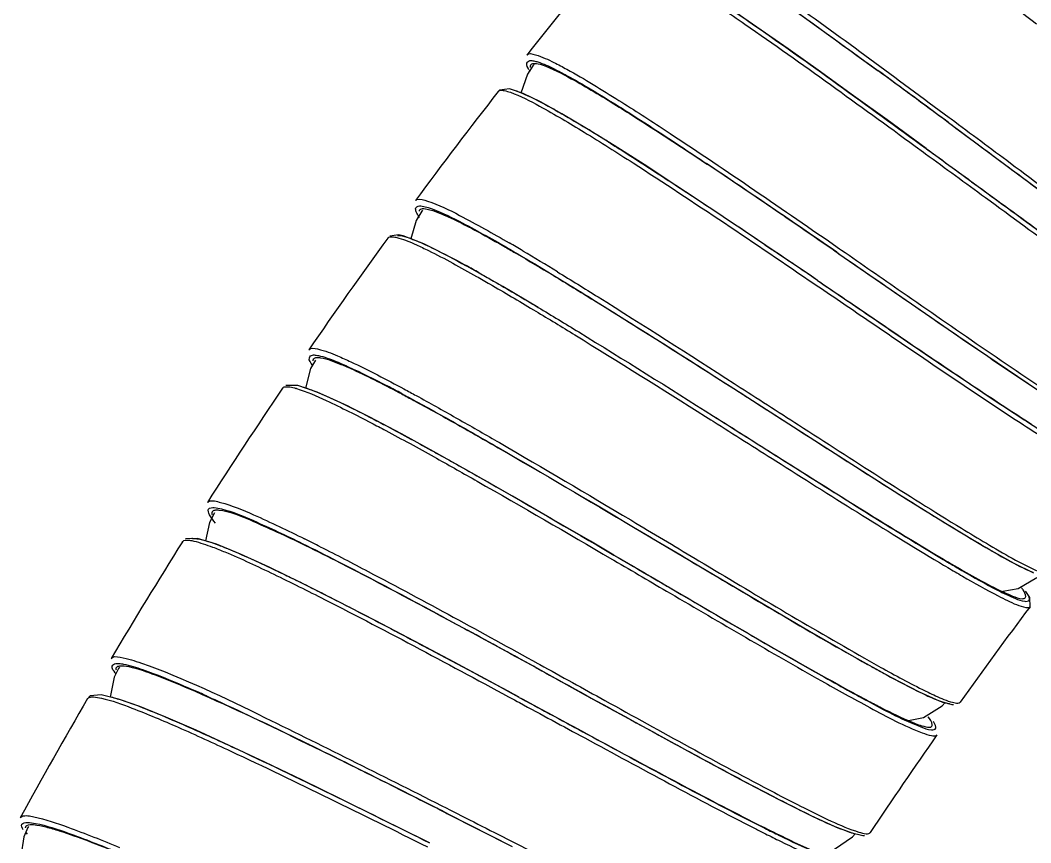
# Model space of a CAD drawing. Header units: millimetres. Extents: x 601 to 1195, y -13 to 407.
# Drawn here: x 913.99 to 928.64, y 342.14 to 354.07 of the extents above; entities that cross this region are included whole.
import ezdxf

# ---------------------------------------------------------------- set-up
doc = ezdxf.new("R2010")
doc.units = ezdxf.units.MM
doc.header["$LTSCALE"] = 0.1

msp = doc.modelspace()

# ---------------------------------------------------------------- linework, layer by layer
at = {"color": 7, "linetype": 'Continuous'}
for p, q in [((921.346, 353.287), (921.252, 353.009)), ((921.425, 353.405), (921.346, 353.287)), ((921.392, 353.381), (921.39, 353.393)), ((921.444, 353.423), (921.425, 353.405)), ((920.939, 353.051), (920.919, 353.03)), ((921.084, 353.072), (920.939, 353.051)), ((921.284, 353.004), (921.084, 353.072)), ((927.126, 352.208), (926.56, 352.621)), ((927.42, 352.606), (927.449, 352.584)), ((927.46, 352.658), (927.489, 352.637)), ((922.522, 352.301), (922.555, 352.28)), ((926.968, 352.242), (927.088, 352.155)), ((927.088, 352.155), (927.119, 352.132)), ((927.126, 352.208), (927.127, 352.208)), ((927.127, 352.208), (927.158, 352.185)), ((923.91, 352.011), (923.942, 351.99)), ((923.929, 351.995), (923.959, 351.975)), ((923.585, 351.615), (923.65, 351.572)), ((919.813, 351.297), (919.731, 351.162)), ((919.826, 351.311), (919.813, 351.297)), ((919.731, 351.162), (919.656, 350.897)), ((919.476, 350.955), (919.349, 350.935)), ((919.542, 350.941), (919.476, 350.955)), ((919.846, 350.823), (919.542, 350.941)), ((924.789, 350.81), (924.889, 350.743)), ((925.785, 350.814), (925.871, 350.754)), ((925.463, 350.354), (924.969, 350.689)), ((925.831, 350.702), (925.862, 350.681)), ((925.871, 350.754), (925.899, 350.735)), ((920.644, 350.405), (920.67, 350.39)), ((921.705, 350.381), (921.742, 350.358)), ((921.718, 350.368), (921.753, 350.347)), ((925.552, 350.294), (925.463, 350.354)), ((925.515, 350.239), (925.547, 350.217)), ((925.552, 350.294), (925.584, 350.272)), ((921.501, 349.903), (920.988, 350.207)), ((921.46, 349.928), (921.503, 349.903)), ((921.432, 349.869), (921.466, 349.849)), ((918.273, 349.136), (918.203, 349.016)), ((918.28, 349.174), (918.29, 349.175)), ((918.203, 349.016), (918.127, 348.732)), ((918.019, 348.77), (917.843, 348.771)), ((924.309, 348.744), (924.339, 348.725)), ((924.345, 348.799), (924.375, 348.78)), ((923.926, 348.323), (924.007, 348.272)), ((924.043, 348.327), (924.075, 348.307)), ((920.268, 348.239), (920.297, 348.223)), ((920.273, 348.241), (920.302, 348.224)), ((920.297, 348.223), (920.333, 348.203)), ((920.302, 348.224), (920.332, 348.207)), ((920.31, 348.302), (920.336, 348.288)), ((920.336, 348.288), (920.366, 348.271)), ((924.007, 348.272), (924.04, 348.251)), ((920.029, 347.789), (919.521, 348.067)), ((919.994, 347.734), (920.027, 347.715)), ((919.998, 347.806), (920.025, 347.791)), ((920.025, 347.791), (920.059, 347.772)), ((920.571, 347.485), (920.029, 347.789)), ((916.807, 346.925), (916.734, 346.785)), ((916.734, 346.785), (916.678, 346.516)), ((922.843, 346.82), (922.888, 346.793)), ((922.888, 346.793), (922.917, 346.775)), ((916.563, 346.551), (916.388, 346.545)), ((918.108, 346.461), (918.13, 346.45)), ((922.568, 346.254), (922.601, 346.235)), ((922.601, 346.311), (922.634, 346.292)), ((928.398, 346.195), (928.683, 346.055)), ((928.46, 345.827), (928.732, 345.987)), ((928.239, 345.787), (928.46, 345.827)), ((928.631, 345.694), (928.571, 345.785)), ((928.634, 345.563), (928.631, 345.694)), ((928.634, 345.563), (928.635, 345.564)), ((920.426, 345.249), (920.476, 345.222)), ((920.433, 345.244), (920.483, 345.217)), ((919.823, 345.002), (919.924, 344.948)), ((915.417, 344.665), (915.355, 344.539)), ((915.432, 344.685), (915.417, 344.665)), ((921.465, 344.681), (921.496, 344.665)), ((921.498, 344.739), (921.527, 344.723)), ((915.355, 344.539), (915.298, 344.252)), ((915.371, 344.601), (915.38, 344.59)), ((915.006, 344.268), (914.964, 344.22)), ((915.167, 344.286), (915.006, 344.268)), ((915.415, 344.224), (915.167, 344.286)), ((921.157, 344.211), (921.196, 344.19)), ((921.228, 344.248), (921.26, 344.23)), ((927.027, 344.327), (927.317, 344.196)), ((921.196, 344.19), (921.229, 344.172)), ((927.089, 343.957), (927.361, 344.126)), ((927.361, 344.126), (927.401, 344.172)), ((927.619, 344.178), (927.62, 344.18)), ((926.87, 343.913), (927.089, 343.957)), ((923.251, 343.701), (923.488, 343.571)), ((927.278, 343.698), (927.284, 343.704)), ((918.134, 343.587), (918.175, 343.567)), ((918.154, 343.574), (918.193, 343.555)), ((924.437, 343.059), (925, 342.764)), ((924.514, 343.019), (924.607, 342.969)), ((920.179, 342.639), (920.209, 342.623)), ((919.925, 342.139), (919.213, 342.492)), ((920.147, 342.581), (920.179, 342.565)), ((920.179, 342.565), (921.117, 342.09)), ((920.18, 342.564), (921.125, 342.086)), ((914.104, 342.359), (914.044, 342.225)), ((914.114, 342.375), (914.104, 342.359)), ((925.804, 342.376), (926.049, 342.281)), ((914.044, 342.225), (914.001, 341.946)), ((914.071, 342.286), (914.091, 342.263)), ((925.797, 342.048), (926.061, 342.226)), ((926.061, 342.226), (926.097, 342.27)), ((926.315, 342.285), (926.316, 342.287))]:
    msp.add_line(p, q, dxfattribs=at)
for points in [[(926.56, 352.621), (926.076, 352.972), (925.595, 353.317), (925.125, 353.651), (924.674, 353.968), (924.249, 354.26)], [(921.845, 352.711), (921.536, 352.882), (921.284, 353.004)], [(922.604, 352.25), (922.204, 352.498), (921.845, 352.711)], [(927.449, 352.584), (928.342, 351.922), (929.132, 351.338), (929.833, 350.824), (930.436, 350.39)], [(923.98, 351.353), (923.499, 351.672), (923.038, 351.973), (922.604, 352.25)], [(924.969, 350.689), (924.473, 351.024), (923.98, 351.353)], [(920.988, 350.207), (920.324, 350.581), (919.846, 350.823)], [(925.862, 350.681), (926.775, 350.05), (927.585, 349.492), (928.305, 349.001), (928.923, 348.588)], [(919.521, 348.067), (919.053, 348.314), (918.64, 348.52), (918.296, 348.675), (918.019, 348.77)], [(924.339, 348.725), (925.271, 348.127), (926.101, 347.596), (926.838, 347.129), (927.471, 346.736)], [(922.601, 346.311), (922.26, 346.511), (921.695, 346.839), (921.129, 347.166), (920.571, 347.485)], [(922.884, 346.718), (923.832, 346.154), (924.681, 345.651), (925.435, 345.208), (926.082, 344.836)], [(927.471, 346.736), (927.993, 346.422), (928.398, 346.195)], [(918.075, 345.906), (917.602, 346.136), (917.186, 346.326), (916.84, 346.467), (916.563, 346.551)], [(919.14, 345.362), (918.592, 345.645), (918.075, 345.906)], [(920.284, 344.756), (919.707, 345.063), (919.14, 345.362)], [(926.082, 344.836), (926.615, 344.54), (927.027, 344.327)], [(921.228, 344.248), (920.859, 344.447), (920.284, 344.756)], [(921.496, 344.665), (922.2, 344.277), (923.022, 343.826)], [(916.541, 343.77), (916.104, 343.96), (915.725, 344.114), (915.415, 344.224)], [(927.317, 344.196), (927.5, 344.143), (927.524, 344.142)], [(919.213, 342.492), (918.645, 342.772), (918.084, 343.045), (917.54, 343.306), (917.023, 343.55), (916.541, 343.77)], [(923.022, 343.826), (923.774, 343.415), (924.437, 343.059)], [(925, 342.764), (925.455, 342.537), (925.804, 342.376)], [(926.049, 342.281), (926.211, 342.246), (926.235, 342.246)]]:
    msp.add_lwpolyline(points, dxfattribs=at)
for centre, radius, start, end in [((982.961, 304.665), 78.666, 140.12199, 141.56804), ((921.918, 353.644), 0.623, 208.1982, 210.5548), ((775.047, 146.949), 255.953, 53.46476, 53.74135), ((775.899, 147.672), 254.866, 53.51383, 53.79765), ((982.961, 304.665), 78.666, 142.05866, 143.5047), ((920.886, 352.149), 0.94, 70.9103, 71.6731), ((920.849, 352.044), 1.052, 70.206, 70.9108), ((917.008, 344.345), 9.663, 60.6689, 60.9897), ((907.574, 328.462), 28.138, 57.9103, 58.6829), ((854.853, 248.893), 124.105, 55.55886, 56.17247), ((856.639, 251.272), 121.133, 55.61514, 56.23709), ((853.15, 244.902), 127.862, 55.92471, 56.53878), ((762.091, 113.241), 288.442, 55.41186, 55.60212), ((763.83, 115.279), 285.776, 55.45963, 55.65732), ((982.961, 304.665), 78.666, 143.99541, 145.44146), ((919.35, 350.89), 0.0339, 136.481, 144.1616), ((904.953, 323.204), 31.997, 59.314, 59.7283), ((898.047, 311.601), 45.499, 58.5586, 59.2922), ((746.396, 86.697), 318.717, 55.79768, 55.94166), ((910.456, 332.358), 20.724, 60.5557, 61.142), ((908.539, 328.112), 23.294, 61.8634, 62.4494), ((982.961, 304.665), 78.666, 145.93187, 147.37791), ((917.824, 348.713), 0.0338, 139.1037, 145.3755), ((917.659, 347.593), 1.182, 73.4683, 73.9247), ((953.979, 387.146), 46.519, 236.6369, 237.1901), ((916.498, 346.42), 0.133, 96.0263, 98.202), ((916.5, 346.398), 0.155, 93.5419, 96.0146), ((903.576, 317.289), 32.671, 63.1293, 63.5793), ((982.961, 304.665), 78.666, 147.86853, 149.31458), ((943.904, 374.035), 32.332, 239.204, 239.3824), ((942.284, 371.482), 29.305, 239.3726, 239.5805), ((944.777, 375.389), 34.009, 239.1147, 239.3513), ((927.831, 345.354), 0.833, 33.6488, 35.2044), ((927.961, 345.441), 0.678, 32.5799, 33.6284), ((982.961, 304.665), 68, 143.02699, 144.47303), ((792.815, 110.517), 267.178, 61.21551, 61.45722), ((793.484, 111.188), 266.267, 61.2644, 61.513), ((807.358, 133.786), 239.292, 61.58459, 61.93885), ((942.565, 373.889), 33.403, 240.6671, 240.9294), ((915.815, 344.926), 0.552, 215.8702, 216.4122), ((915.852, 344.953), 0.597, 216.4147, 217.1271), ((946.979, 382.444), 43.492, 240.5684, 241.1408), ((907.008, 322.767), 23.583, 65.7577, 66.2534), ((948.171, 384.456), 45.897, 240.5547, 241.0488), ((937.658, 365.666), 24.294, 241.2926, 242.1055), ((982.961, 304.665), 78.666, 149.8052, 151.25124), ((914.997, 344.213), 0.0337, 144.6509, 149.2548), ((982.961, 304.665), 68, 144.96366, 146.40971), ((860.68, 226.362), 130.547, 63.27987, 63.86983), ((861.998, 228.679), 127.884, 63.33716, 63.93287), ((783.885, 73.284), 301.808, 63.16082, 63.32432), ((785.838, 76.504), 298.053, 63.2093, 63.38052), ((944.68, 381.034), 43.033, 242.1953, 242.6418), ((942.288, 377.341), 39.118, 242.6493, 243.2774), ((939.688, 371.859), 33.125, 242.9942, 243.2856), ((938.925, 370.48), 31.483, 243.0849, 243.3181)]:
    msp.add_arc(centre, radius, start, end, dxfattribs=at)
for points, knots in [([(925.537, 356.441), (925.764, 356.28), (926.841, 355.49), (927.893, 354.667), (928.725, 354.016)], [0, 0, 0, 0, 0.208742, 1, 1, 1, 1]), ([(924.311, 354.836), (924.466, 354.733), (925.181, 354.243), (925.883, 353.734), (926.432, 353.332)], [0, 0, 0, 0, 0.214451, 1, 1, 1, 1]), ([(924.507, 354.799), (924.725, 354.65), (925.719, 353.95), (926.696, 353.226), (927.46, 352.658)], [0, 0, 0, 0, 0.217022, 1, 1, 1, 1]), ([(924.497, 354.717), (924.642, 354.618), (925.29, 354.167), (925.93, 353.702), (926.426, 353.339)], [0, 0, 0, 0, 0.221478, 1, 1, 1, 1]), ([(923.833, 354.462), (924.057, 354.314), (925.115, 353.593), (926.15, 352.839), (926.968, 352.242)], [0, 0, 0, 0, 0.209445, 1, 1, 1, 1]), ([(923.873, 354.512), (924.103, 354.36), (925.202, 353.612), (926.276, 352.829), (927.126, 352.208)], [0, 0, 0, 0, 0.207642, 1, 1, 1, 1]), ([(921.338, 353.563), (921.364, 353.596), (921.538, 353.548), (921.643, 353.498), (921.73, 353.455)], [0, 0, 0, 0, 0.298424, 1, 1, 1, 1]), ([(921.368, 353.349), (921.352, 353.379), (921.312, 353.434), (921.364, 353.481), (921.383, 353.483)], [0, 0, 0, 0, 0.633687, 1, 1, 1, 1]), ([(921.383, 353.483), (921.392, 353.483), (921.411, 353.483), (921.429, 353.48), (921.439, 353.478)], [0, 0, 0, 0, 0.447973, 1, 1, 1, 1]), ([(921.399, 353.425), (921.402, 353.429), (921.409, 353.435), (921.418, 353.438), (921.423, 353.439)], [0, 0, 0, 0, 0.468638, 1, 1, 1, 1]), ([(921.423, 353.439), (921.431, 353.441), (921.477, 353.445), (921.522, 353.431), (921.558, 353.419)], [0, 0, 0, 0, 0.175749, 1, 1, 1, 1]), ([(921.439, 353.478), (921.458, 353.474), (921.56, 353.445), (921.657, 353.4), (921.734, 353.361)], [0, 0, 0, 0, 0.182343, 1, 1, 1, 1]), ([(921.73, 353.455), (921.793, 353.424), (922.115, 353.253), (922.425, 353.061), (922.673, 352.905)], [0, 0, 0, 0, 0.194183, 1, 1, 1, 1]), ([(921.39, 353.393), (921.39, 353.396), (921.39, 353.404), (921.392, 353.411), (921.393, 353.414)], [0, 0, 0, 0, 0.529966, 1, 1, 1, 1]), ([(921.393, 353.414), (921.394, 353.416), (921.395, 353.42), (921.398, 353.423), (921.399, 353.425)], [0, 0, 0, 0, 0.507358, 1, 1, 1, 1]), ([(921.558, 353.419), (921.706, 353.37), (922.071, 353.175), (922.423, 352.966), (922.639, 352.831)], [0, 0, 0, 0, 0.380102, 1, 1, 1, 1]), ([(921.734, 353.361), (921.795, 353.331), (922.102, 353.17), (922.399, 352.988), (922.636, 352.84)], [0, 0, 0, 0, 0.195178, 1, 1, 1, 1]), ([(920.922, 353.034), (920.934, 353.05), (920.971, 353.053), (921, 353.049), (921.011, 353.047)], [0, 0, 0, 0, 0.654449, 1, 1, 1, 1]), ([(921.099, 353.022), (921.246, 352.97), (921.608, 352.78), (921.957, 352.574), (922.17, 352.444)], [0, 0, 0, 0, 0.385293, 1, 1, 1, 1]), ([(921.205, 353.033), (921.238, 353.022), (921.405, 352.953), (921.566, 352.867), (921.694, 352.796)], [0, 0, 0, 0, 0.188981, 1, 1, 1, 1]), ([(922.673, 352.905), (922.897, 352.764), (923.946, 352.084), (924.975, 351.374), (925.785, 350.814)], [0, 0, 0, 0, 0.212009, 1, 1, 1, 1]), ([(921.741, 352.769), (921.776, 352.749), (921.93, 352.662), (922.083, 352.571), (922.199, 352.5)], [0, 0, 0, 0, 0.227829, 1, 1, 1, 1]), ([(922.636, 352.84), (922.732, 352.78), (923.16, 352.509), (923.583, 352.23), (923.91, 352.011)], [0, 0, 0, 0, 0.223751, 1, 1, 1, 1]), ([(922.639, 352.831), (922.736, 352.771), (923.17, 352.498), (923.598, 352.216), (923.929, 351.995)], [0, 0, 0, 0, 0.222627, 1, 1, 1, 1]), ([(927.45, 352.584), (927.738, 352.37), (928.776, 351.601), (929.811, 350.829), (930.573, 350.294)], [0, 0, 0, 0, 0.278458, 1, 1, 1, 1]), ([(927.489, 352.637), (927.776, 352.423), (928.811, 351.653), (929.844, 350.88), (930.605, 350.341)], [0, 0, 0, 0, 0.277318, 1, 1, 1, 1]), ([(922.17, 352.444), (922.408, 352.298), (923.536, 351.583), (924.641, 350.833), (925.515, 350.239)], [0, 0, 0, 0, 0.208715, 1, 1, 1, 1]), ([(922.555, 352.28), (922.635, 352.23), (922.98, 352.011), (923.323, 351.788), (923.585, 351.615)], [0, 0, 0, 0, 0.231141, 1, 1, 1, 1]), ([(927.119, 352.132), (927.408, 351.92), (928.447, 351.161), (929.484, 350.399), (930.247, 349.87)], [0, 0, 0, 0, 0.278224, 1, 1, 1, 1]), ([(927.127, 352.208), (927.378, 352.024), (928.305, 351.348), (929.232, 350.67), (929.916, 350.189)], [0, 0, 0, 0, 0.271425, 1, 1, 1, 1]), ([(927.158, 352.185), (927.447, 351.974), (928.485, 351.216), (929.52, 350.455), (930.282, 349.927)], [0, 0, 0, 0, 0.278992, 1, 1, 1, 1]), ([(919.721, 351.453), (919.726, 351.46), (919.784, 351.49), (919.848, 351.461), (919.898, 351.445)], [0, 0, 0, 0, 0.14513, 1, 1, 1, 1]), ([(919.898, 351.445), (920.06, 351.394), (920.459, 351.192), (920.845, 350.976), (921.082, 350.837)], [0, 0, 0, 0, 0.382224, 1, 1, 1, 1]), ([(919.725, 351.331), (919.725, 351.355), (919.773, 351.381), (919.808, 351.374), (919.822, 351.371)], [0, 0, 0, 0, 0.623758, 1, 1, 1, 1]), ([(919.742, 351.271), (919.737, 351.282), (919.729, 351.301), (919.725, 351.322), (919.725, 351.331)], [0, 0, 0, 0, 0.567559, 1, 1, 1, 1]), ([(919.779, 351.298), (919.779, 351.301), (919.781, 351.308), (919.784, 351.314), (919.786, 351.317)], [0, 0, 0, 0, 0.518432, 1, 1, 1, 1]), ([(919.786, 351.317), (919.788, 351.319), (919.793, 351.324), (919.799, 351.327), (919.802, 351.329)], [0, 0, 0, 0, 0.482116, 1, 1, 1, 1]), ([(919.802, 351.329), (919.829, 351.341), (919.92, 351.326), (919.998, 351.3), (920.049, 351.28)], [0, 0, 0, 0, 0.354112, 1, 1, 1, 1]), ([(919.908, 351.35), (920.063, 351.301), (920.446, 351.11), (920.816, 350.905), (921.043, 350.774)], [0, 0, 0, 0, 0.3834, 1, 1, 1, 1]), ([(920.049, 351.28), (920.111, 351.256), (920.446, 351.106), (920.766, 350.926), (921.028, 350.776)], [0, 0, 0, 0, 0.179706, 1, 1, 1, 1]), ([(919.46, 350.946), (919.507, 350.95), (919.635, 350.912), (919.753, 350.864), (919.827, 350.831)], [0, 0, 0, 0, 0.367034, 1, 1, 1, 1]), ([(919.325, 350.913), (919.34, 350.929), (919.38, 350.93), (919.412, 350.925), (919.423, 350.923)], [0, 0, 0, 0, 0.65426, 1, 1, 1, 1]), ([(919.423, 350.923), (919.443, 350.92), (919.551, 350.892), (919.653, 350.848), (919.736, 350.81)], [0, 0, 0, 0, 0.183575, 1, 1, 1, 1]), ([(919.736, 350.81), (919.795, 350.784), (920.091, 350.642), (920.378, 350.482), (920.607, 350.353)], [0, 0, 0, 0, 0.198267, 1, 1, 1, 1]), ([(919.827, 350.831), (919.872, 350.811), (920.085, 350.71), (920.294, 350.598), (920.458, 350.508)], [0, 0, 0, 0, 0.206631, 1, 1, 1, 1]), ([(921.028, 350.776), (921.081, 350.745), (921.313, 350.611), (921.542, 350.474), (921.718, 350.368)], [0, 0, 0, 0, 0.23216, 1, 1, 1, 1]), ([(921.043, 350.774), (921.095, 350.744), (921.317, 350.614), (921.537, 350.483), (921.705, 350.381)], [0, 0, 0, 0, 0.233599, 1, 1, 1, 1]), ([(925.862, 350.68), (926.156, 350.478), (927.214, 349.748), (928.27, 349.015), (929.046, 348.507)], [0, 0, 0, 0, 0.278083, 1, 1, 1, 1]), ([(925.899, 350.735), (926.192, 350.532), (927.25, 349.799), (928.306, 349.064), (929.083, 348.552)], [0, 0, 0, 0, 0.277112, 1, 1, 1, 1]), ([(920.67, 350.39), (920.731, 350.355), (920.996, 350.204), (921.259, 350.049), (921.46, 349.928)], [0, 0, 0, 0, 0.230763, 1, 1, 1, 1]), ([(921.742, 350.358), (921.94, 350.238), (922.8, 349.708), (923.652, 349.165), (924.309, 348.744)], [0, 0, 0, 0, 0.228468, 1, 1, 1, 1]), ([(921.78, 350.419), (921.978, 350.299), (922.838, 349.766), (923.69, 349.221), (924.345, 348.799)], [0, 0, 0, 0, 0.229006, 1, 1, 1, 1]), ([(920.607, 350.353), (920.671, 350.316), (920.947, 350.158), (921.221, 349.996), (921.432, 349.869)], [0, 0, 0, 0, 0.230641, 1, 1, 1, 1]), ([(921.753, 350.347), (921.951, 350.227), (922.819, 349.695), (923.677, 349.148), (924.339, 348.725)], [0, 0, 0, 0, 0.22804, 1, 1, 1, 1]), ([(925.547, 350.217), (925.804, 350.043), (926.751, 349.398), (927.698, 348.752), (928.396, 348.293)], [0, 0, 0, 0, 0.27078, 1, 1, 1, 1]), ([(925.552, 350.294), (925.837, 350.1), (926.867, 349.401), (927.896, 348.699), (928.653, 348.211)], [0, 0, 0, 0, 0.276661, 1, 1, 1, 1]), ([(925.584, 350.272), (925.838, 350.1), (926.775, 349.462), (927.711, 348.823), (928.402, 348.369)], [0, 0, 0, 0, 0.270764, 1, 1, 1, 1]), ([(921.466, 349.849), (921.656, 349.735), (922.48, 349.233), (923.297, 348.72), (923.926, 348.323)], [0, 0, 0, 0, 0.230297, 1, 1, 1, 1]), ([(921.503, 349.903), (921.699, 349.785), (922.55, 349.267), (923.394, 348.737), (924.043, 348.327)], [0, 0, 0, 0, 0.229507, 1, 1, 1, 1]), ([(918.228, 349.066), (918.207, 349.097), (918.154, 349.156), (918.211, 349.21), (918.232, 349.212)], [0, 0, 0, 0, 0.641295, 1, 1, 1, 1]), ([(918.176, 349.289), (918.2, 349.324), (918.386, 349.284), (918.498, 349.24), (918.591, 349.2)], [0, 0, 0, 0, 0.296616, 1, 1, 1, 1]), ([(918.232, 349.212), (918.24, 349.213), (918.258, 349.213), (918.275, 349.212), (918.285, 349.21)], [0, 0, 0, 0, 0.453089, 1, 1, 1, 1]), ([(918.285, 349.21), (918.305, 349.207), (918.414, 349.184), (918.518, 349.142), (918.602, 349.107)], [0, 0, 0, 0, 0.181465, 1, 1, 1, 1]), ([(918.591, 349.2), (918.656, 349.173), (918.984, 349.025), (919.302, 348.857), (919.556, 348.72)], [0, 0, 0, 0, 0.195807, 1, 1, 1, 1]), ([(918.239, 349.127), (918.239, 349.132), (918.239, 349.142), (918.243, 349.151), (918.246, 349.155)], [0, 0, 0, 0, 0.532615, 1, 1, 1, 1]), ([(918.246, 349.155), (918.249, 349.16), (918.26, 349.169), (918.273, 349.172), (918.28, 349.174)], [0, 0, 0, 0, 0.4506, 1, 1, 1, 1]), ([(918.29, 349.175), (918.309, 349.177), (918.431, 349.164), (918.545, 349.116), (918.64, 349.077)], [0, 0, 0, 0, 0.156326, 1, 1, 1, 1]), ([(918.602, 349.107), (918.651, 349.086), (918.892, 348.98), (919.127, 348.861), (919.313, 348.764)], [0, 0, 0, 0, 0.203856, 1, 1, 1, 1]), ([(918.64, 349.077), (918.7, 349.053), (919, 348.921), (919.291, 348.77), (919.524, 348.647)], [0, 0, 0, 0, 0.196655, 1, 1, 1, 1]), ([(917.799, 348.736), (917.804, 348.742), (917.823, 348.752), (917.843, 348.753), (917.854, 348.753)], [0, 0, 0, 0, 0.421265, 1, 1, 1, 1]), ([(917.854, 348.753), (917.885, 348.753), (917.93, 348.744), (917.973, 348.733), (917.987, 348.729)], [0, 0, 0, 0, 0.694486, 1, 1, 1, 1]), ([(918.08, 348.751), (918.14, 348.734), (918.494, 348.603), (918.829, 348.431), (919.107, 348.286)], [0, 0, 0, 0, 0.16709, 1, 1, 1, 1]), ([(924.375, 348.78), (924.676, 348.586), (925.761, 347.888), (926.845, 347.186), (927.641, 346.699)], [0, 0, 0, 0, 0.277338, 1, 1, 1, 1]), ([(917.996, 348.726), (918.145, 348.682), (918.51, 348.519), (918.866, 348.341), (919.081, 348.229)], [0, 0, 0, 0, 0.391366, 1, 1, 1, 1]), ([(919.524, 348.653), (919.582, 348.622), (919.833, 348.486), (920.082, 348.348), (920.273, 348.241)], [0, 0, 0, 0, 0.232728, 1, 1, 1, 1]), ([(919.524, 348.647), (919.582, 348.616), (919.831, 348.482), (920.078, 348.345), (920.268, 348.239)], [0, 0, 0, 0, 0.232056, 1, 1, 1, 1]), ([(919.556, 348.72), (919.615, 348.688), (919.868, 348.551), (920.119, 348.411), (920.31, 348.302)], [0, 0, 0, 0, 0.233265, 1, 1, 1, 1]), ([(924.339, 348.725), (924.642, 348.531), (925.73, 347.833), (926.816, 347.133), (927.613, 346.649)], [0, 0, 0, 0, 0.278492, 1, 1, 1, 1]), ([(924.043, 348.327), (924.351, 348.133), (925.451, 347.44), (926.549, 346.743), (927.355, 346.266)], [0, 0, 0, 0, 0.280108, 1, 1, 1, 1]), ([(924.075, 348.307), (924.379, 348.115), (925.467, 347.428), (926.554, 346.737), (927.351, 346.262)], [0, 0, 0, 0, 0.279139, 1, 1, 1, 1]), ([(928.402, 348.369), (928.481, 348.317), (928.763, 348.132), (929.048, 347.951), (929.255, 347.824)], [0, 0, 0, 0, 0.280478, 1, 1, 1, 1]), ([(919.081, 348.229), (919.151, 348.192), (919.457, 348.03), (919.761, 347.864), (919.994, 347.734)], [0, 0, 0, 0, 0.228652, 1, 1, 1, 1]), ([(919.107, 348.286), (919.175, 348.251), (919.474, 348.094), (919.77, 347.932), (919.998, 347.806)], [0, 0, 0, 0, 0.227891, 1, 1, 1, 1]), ([(920.332, 348.207), (920.529, 348.096), (921.384, 347.607), (922.232, 347.106), (922.884, 346.718)], [0, 0, 0, 0, 0.230084, 1, 1, 1, 1]), ([(920.333, 348.203), (920.53, 348.092), (921.384, 347.605), (922.232, 347.105), (922.884, 346.718)], [0, 0, 0, 0, 0.229499, 1, 1, 1, 1]), ([(920.366, 348.271), (920.558, 348.162), (921.387, 347.685), (922.21, 347.197), (922.843, 346.82)], [0, 0, 0, 0, 0.230686, 1, 1, 1, 1]), ([(924.04, 348.251), (924.344, 348.059), (925.433, 347.371), (926.521, 346.68), (927.32, 346.202)], [0, 0, 0, 0, 0.278362, 1, 1, 1, 1]), ([(920.059, 347.772), (920.256, 347.663), (921.107, 347.183), (921.952, 346.691), (922.601, 346.311)], [0, 0, 0, 0, 0.230621, 1, 1, 1, 1]), ([(920.027, 347.715), (920.225, 347.605), (921.075, 347.125), (921.919, 346.634), (922.568, 346.254)], [0, 0, 0, 0, 0.231265, 1, 1, 1, 1]), ([(916.705, 347.074), (916.71, 347.082), (916.771, 347.116), (916.841, 347.089), (916.895, 347.075)], [0, 0, 0, 0, 0.141938, 1, 1, 1, 1]), ([(916.737, 346.897), (916.723, 346.921), (916.697, 346.997), (916.777, 347.002), (916.805, 347)], [0, 0, 0, 0, 0.496148, 1, 1, 1, 1]), ([(916.895, 347.075), (917.061, 347.032), (917.471, 346.858), (917.87, 346.668), (918.114, 346.547)], [0, 0, 0, 0, 0.385499, 1, 1, 1, 1]), ([(916.78, 346.889), (916.777, 346.895), (916.774, 346.908), (916.773, 346.921), (916.774, 346.927)], [0, 0, 0, 0, 0.551589, 1, 1, 1, 1]), ([(916.774, 346.927), (916.774, 346.93), (916.775, 346.935), (916.778, 346.94), (916.779, 346.943)], [0, 0, 0, 0, 0.512768, 1, 1, 1, 1]), ([(916.779, 346.943), (916.783, 346.948), (916.795, 346.958), (916.809, 346.962), (916.817, 346.963)], [0, 0, 0, 0, 0.443998, 1, 1, 1, 1]), ([(916.817, 346.963), (916.826, 346.965), (916.844, 346.966), (916.862, 346.965), (916.872, 346.964)], [0, 0, 0, 0, 0.450971, 1, 1, 1, 1]), ([(916.872, 346.964), (917.029, 346.948), (917.447, 346.768), (917.85, 346.587), (918.108, 346.461)], [0, 0, 0, 0, 0.354437, 1, 1, 1, 1]), ([(916.912, 346.981), (917.07, 346.94), (917.463, 346.776), (917.846, 346.596), (918.079, 346.481)], [0, 0, 0, 0, 0.386678, 1, 1, 1, 1]), ([(922.884, 346.718), (923.19, 346.536), (924.293, 345.881), (925.394, 345.222), (926.201, 344.769)], [0, 0, 0, 0, 0.277926, 1, 1, 1, 1]), ([(922.917, 346.775), (923.223, 346.593), (924.325, 345.935), (925.426, 345.273), (926.234, 344.816)], [0, 0, 0, 0, 0.276953, 1, 1, 1, 1]), ([(927.641, 346.699), (927.76, 346.626), (928.128, 346.407), (928.497, 346.185), (928.762, 346.071)], [0, 0, 0, 0, 0.32627, 1, 1, 1, 1]), ([(916.491, 346.552), (916.512, 346.554), (916.643, 346.54), (916.767, 346.493), (916.87, 346.454)], [0, 0, 0, 0, 0.158672, 1, 1, 1, 1]), ([(927.613, 346.649), (927.725, 346.581), (928.073, 346.375), (928.422, 346.168), (928.673, 346.061)], [0, 0, 0, 0, 0.325187, 1, 1, 1, 1]), ([(916.344, 346.505), (916.345, 346.507), (916.347, 346.51), (916.35, 346.512), (916.352, 346.514)], [0, 0, 0, 0, 0.49347, 1, 1, 1, 1]), ([(916.352, 346.514), (916.368, 346.527), (916.405, 346.529), (916.436, 346.527), (916.447, 346.525)], [0, 0, 0, 0, 0.663881, 1, 1, 1, 1]), ([(916.447, 346.525), (916.468, 346.523), (916.582, 346.5), (916.692, 346.461), (916.781, 346.427)], [0, 0, 0, 0, 0.183253, 1, 1, 1, 1]), ([(916.781, 346.427), (916.841, 346.405), (917.141, 346.284), (917.434, 346.147), (917.667, 346.034)], [0, 0, 0, 0, 0.200236, 1, 1, 1, 1]), ([(916.87, 346.454), (916.927, 346.433), (917.208, 346.32), (917.482, 346.193), (917.7, 346.089)], [0, 0, 0, 0, 0.201698, 1, 1, 1, 1]), ([(918.079, 346.481), (918.25, 346.397), (919.039, 345.999), (919.817, 345.58), (920.426, 345.249)], [0, 0, 0, 0, 0.215299, 1, 1, 1, 1]), ([(918.13, 346.45), (918.297, 346.368), (919.072, 345.978), (919.835, 345.568), (920.433, 345.244)], [0, 0, 0, 0, 0.215674, 1, 1, 1, 1]), ([(918.343, 346.432), (918.576, 346.314), (919.635, 345.764), (920.681, 345.189), (921.498, 344.739)], [0, 0, 0, 0, 0.218601, 1, 1, 1, 1]), ([(922.601, 346.311), (922.916, 346.127), (924.042, 345.47), (925.166, 344.808), (925.989, 344.358)], [0, 0, 0, 0, 0.280317, 1, 1, 1, 1]), ([(922.634, 346.292), (922.903, 346.135), (923.892, 345.555), (924.88, 344.975), (925.608, 344.565)], [0, 0, 0, 0, 0.271384, 1, 1, 1, 1]), ([(922.601, 346.235), (922.873, 346.076), (923.873, 345.49), (924.873, 344.903), (925.608, 344.488)], [0, 0, 0, 0, 0.271399, 1, 1, 1, 1]), ([(927.437, 346.211), (927.507, 346.169), (927.746, 346.029), (927.987, 345.893), (928.161, 345.804)], [0, 0, 0, 0, 0.291881, 1, 1, 1, 1]), ([(927.44, 346.13), (927.511, 346.089), (927.753, 345.947), (927.997, 345.808), (928.173, 345.718)], [0, 0, 0, 0, 0.291899, 1, 1, 1, 1]), ([(927.447, 346.212), (927.678, 346.076), (927.983, 345.897), (928.344, 345.729), (928.471, 345.681), (928.52, 345.679)], [0, 0, 0, 0, 0.669251, 0.87838, 1, 1, 1, 1]), ([(917.667, 346.034), (917.914, 345.915), (919.088, 345.328), (920.244, 344.704), (921.157, 344.211)], [0, 0, 0, 0, 0.209438, 1, 1, 1, 1]), ([(917.7, 346.089), (917.77, 346.055), (918.078, 345.906), (918.383, 345.752), (918.617, 345.632)], [0, 0, 0, 0, 0.228361, 1, 1, 1, 1]), ([(928.161, 345.804), (928.205, 345.781), (928.332, 345.72), (928.463, 345.655), (928.556, 345.641)], [0, 0, 0, 0, 0.340788, 1, 1, 1, 1]), ([(928.173, 345.718), (928.217, 345.695), (928.346, 345.633), (928.478, 345.567), (928.572, 345.552)], [0, 0, 0, 0, 0.34093, 1, 1, 1, 1]), ([(928.52, 345.679), (928.529, 345.679), (928.546, 345.679), (928.561, 345.687), (928.565, 345.693)], [0, 0, 0, 0, 0.582588, 1, 1, 1, 1]), ([(928.565, 345.693), (928.569, 345.698), (928.579, 345.74), (928.55, 345.777), (928.532, 345.806)], [0, 0, 0, 0, 0.151991, 1, 1, 1, 1]), ([(928.556, 345.641), (928.578, 345.638), (928.654, 345.649), (928.612, 345.719), (928.597, 345.745)], [0, 0, 0, 0, 0.433092, 1, 1, 1, 1]), ([(928.597, 345.745), (928.593, 345.752), (928.584, 345.767), (928.574, 345.781), (928.569, 345.789)], [0, 0, 0, 0, 0.472019, 1, 1, 1, 1]), ([(918.617, 345.632), (918.713, 345.583), (919.116, 345.376), (919.517, 345.164), (919.823, 345.002)], [0, 0, 0, 0, 0.236452, 1, 1, 1, 1]), ([(928.572, 345.552), (928.585, 345.55), (928.607, 345.548), (928.629, 345.556), (928.635, 345.563)], [0, 0, 0, 0, 0.608836, 1, 1, 1, 1]), ([(915.31, 344.811), (915.332, 344.849), (915.529, 344.817), (915.648, 344.779), (915.748, 344.744)], [0, 0, 0, 0, 0.295354, 1, 1, 1, 1]), ([(926.234, 344.816), (926.324, 344.765), (926.628, 344.595), (926.934, 344.428), (927.155, 344.322)], [0, 0, 0, 0, 0.296938, 1, 1, 1, 1]), ([(915.368, 344.603), (915.348, 344.631), (915.295, 344.689), (915.355, 344.736), (915.376, 344.739)], [0, 0, 0, 0, 0.617772, 1, 1, 1, 1]), ([(915.376, 344.739), (915.384, 344.74), (915.401, 344.741), (915.417, 344.74), (915.426, 344.739)], [0, 0, 0, 0, 0.45764, 1, 1, 1, 1]), ([(915.386, 344.643), (915.384, 344.65), (915.382, 344.663), (915.385, 344.677), (915.388, 344.682)], [0, 0, 0, 0, 0.549227, 1, 1, 1, 1]), ([(915.388, 344.682), (915.39, 344.685), (915.397, 344.692), (915.404, 344.697), (915.409, 344.698)], [0, 0, 0, 0, 0.471969, 1, 1, 1, 1]), ([(915.409, 344.698), (915.417, 344.702), (915.469, 344.713), (915.522, 344.702), (915.565, 344.693)], [0, 0, 0, 0, 0.168994, 1, 1, 1, 1]), ([(915.426, 344.739), (915.448, 344.738), (915.563, 344.72), (915.674, 344.683), (915.764, 344.652)], [0, 0, 0, 0, 0.180979, 1, 1, 1, 1]), ([(915.565, 344.693), (915.697, 344.666), (916.021, 344.551), (916.888, 344.188), (917.616, 343.837), (918.154, 343.574)], [0, 0, 0, 0, 0.142478, 0.363849, 1, 1, 1, 1]), ([(915.748, 344.744), (916.366, 344.529), (917.841, 343.81), (919.304, 343.083), (920.179, 342.639)], [0, 0, 0, 0, 0.400017, 1, 1, 1, 1]), ([(915.764, 344.652), (915.816, 344.634), (916.066, 344.543), (916.311, 344.438), (916.504, 344.353)], [0, 0, 0, 0, 0.20502, 1, 1, 1, 1]), ([(921.497, 344.664), (921.646, 344.582), (922.231, 344.261), (922.815, 343.939), (923.251, 343.701)], [0, 0, 0, 0, 0.255964, 1, 1, 1, 1]), ([(921.527, 344.723), (921.841, 344.55), (922.972, 343.925), (924.101, 343.298), (924.928, 342.866)], [0, 0, 0, 0, 0.277359, 1, 1, 1, 1]), ([(926.334, 344.694), (926.405, 344.655), (926.648, 344.521), (926.892, 344.392), (927.069, 344.307)], [0, 0, 0, 0, 0.291881, 1, 1, 1, 1]), ([(925.987, 344.353), (926.101, 344.29), (926.45, 344.103), (926.801, 343.914), (927.052, 343.821)], [0, 0, 0, 0, 0.326655, 1, 1, 1, 1]), ([(914.97, 344.232), (914.975, 344.239), (914.994, 344.251), (915.015, 344.254), (915.027, 344.254)], [0, 0, 0, 0, 0.417948, 1, 1, 1, 1]), ([(915.027, 344.254), (915.036, 344.255), (915.084, 344.254), (915.131, 344.245), (915.168, 344.237)], [0, 0, 0, 0, 0.195038, 1, 1, 1, 1]), ([(915.168, 344.237), (915.32, 344.203), (915.695, 344.065), (916.061, 343.912), (916.282, 343.815)], [0, 0, 0, 0, 0.391641, 1, 1, 1, 1]), ([(915.26, 344.265), (915.321, 344.252), (915.679, 344.145), (916.022, 343.997), (916.306, 343.873)], [0, 0, 0, 0, 0.169138, 1, 1, 1, 1]), ([(916.691, 344.27), (916.799, 344.221), (917.283, 344), (917.762, 343.768), (918.134, 343.587)], [0, 0, 0, 0, 0.222954, 1, 1, 1, 1]), ([(921.228, 344.248), (921.508, 344.097), (922.535, 343.542), (923.561, 342.986), (924.316, 342.596)], [0, 0, 0, 0, 0.272405, 1, 1, 1, 1]), ([(921.26, 344.23), (921.577, 344.059), (922.712, 343.445), (923.845, 342.828), (924.674, 342.407)], [0, 0, 0, 0, 0.27924, 1, 1, 1, 1]), ([(925.954, 344.295), (926.073, 344.229), (926.439, 344.031), (926.807, 343.831), (927.069, 343.734)], [0, 0, 0, 0, 0.327534, 1, 1, 1, 1]), ([(927.069, 344.307), (927.107, 344.289), (927.224, 344.235), (927.344, 344.182), (927.43, 344.162)], [0, 0, 0, 0, 0.321607, 1, 1, 1, 1]), ([(927.155, 344.322), (927.191, 344.304), (927.307, 344.25), (927.426, 344.198), (927.51, 344.176)], [0, 0, 0, 0, 0.318117, 1, 1, 1, 1]), ([(921.229, 344.172), (921.545, 344.001), (922.682, 343.387), (923.816, 342.769), (924.647, 342.346)], [0, 0, 0, 0, 0.278453, 1, 1, 1, 1]), ([(926.292, 344.195), (926.355, 344.162), (926.562, 344.054), (926.772, 343.95), (926.923, 343.888)], [0, 0, 0, 0, 0.30256, 1, 1, 1, 1]), ([(927.43, 344.162), (927.437, 344.16), (927.449, 344.158), (927.462, 344.156), (927.468, 344.155)], [0, 0, 0, 0, 0.529959, 1, 1, 1, 1]), ([(927.51, 344.176), (927.523, 344.173), (927.557, 344.165), (927.604, 344.16), (927.619, 344.178)], [0, 0, 0, 0, 0.36863, 1, 1, 1, 1]), ([(927.21, 343.831), (927.214, 343.837), (927.221, 343.89), (927.181, 343.932), (927.155, 343.967)], [0, 0, 0, 0, 0.141707, 1, 1, 1, 1]), ([(916.282, 343.815), (916.538, 343.702), (917.752, 343.146), (918.949, 342.551), (919.896, 342.08)], [0, 0, 0, 0, 0.208643, 1, 1, 1, 1]), ([(916.306, 343.873), (916.559, 343.763), (917.777, 343.207), (918.975, 342.612), (919.925, 342.139)], [0, 0, 0, 0, 0.206836, 1, 1, 1, 1]), ([(926.923, 343.888), (926.987, 343.861), (927.065, 343.83), (927.193, 343.806), (927.21, 343.831)], [0, 0, 0, 0, 0.699562, 1, 1, 1, 1]), ([(927.052, 343.821), (927.102, 343.802), (927.16, 343.773), (927.262, 343.779), (927.268, 343.8)], [0, 0, 0, 0, 0.707045, 1, 1, 1, 1]), ([(927.268, 343.8), (927.27, 343.806), (927.27, 343.841), (927.248, 343.872), (927.232, 343.896)], [0, 0, 0, 0, 0.163009, 1, 1, 1, 1]), ([(927.069, 343.734), (927.114, 343.717), (927.178, 343.696), (927.259, 343.684), (927.278, 343.698)], [0, 0, 0, 0, 0.667012, 1, 1, 1, 1]), ([(923.488, 343.571), (923.579, 343.522), (923.92, 343.336), (924.262, 343.152), (924.514, 343.019)], [0, 0, 0, 0, 0.265407, 1, 1, 1, 1]), ([(924.904, 342.814), (925.023, 342.753), (925.387, 342.569), (925.754, 342.383), (926.014, 342.295)], [0, 0, 0, 0, 0.327333, 1, 1, 1, 1]), ([(924.928, 342.866), (925.054, 342.8), (925.44, 342.604), (925.827, 342.405), (926.101, 342.311)], [0, 0, 0, 0, 0.328411, 1, 1, 1, 1]), ([(920.209, 342.623), (920.528, 342.461), (921.677, 341.877), (922.824, 341.289), (923.664, 340.886)], [0, 0, 0, 0, 0.277195, 1, 1, 1, 1]), ([(913.992, 342.502), (913.996, 342.51), (914.059, 342.55), (914.133, 342.525), (914.191, 342.514)], [0, 0, 0, 0, 0.139594, 1, 1, 1, 1]), ([(914.191, 342.514), (914.359, 342.48), (914.776, 342.336), (915.184, 342.174), (915.432, 342.071)], [0, 0, 0, 0, 0.388131, 1, 1, 1, 1]), ([(914.034, 342.328), (914.02, 342.351), (913.989, 342.423), (914.067, 342.434), (914.094, 342.434)], [0, 0, 0, 0, 0.496362, 1, 1, 1, 1]), ([(914.07, 342.354), (914.07, 342.358), (914.07, 342.366), (914.073, 342.373), (914.074, 342.376)], [0, 0, 0, 0, 0.52011, 1, 1, 1, 1]), ([(914.074, 342.376), (914.076, 342.378), (914.08, 342.383), (914.085, 342.387), (914.088, 342.389)], [0, 0, 0, 0, 0.483223, 1, 1, 1, 1]), ([(914.088, 342.389), (914.115, 342.407), (914.217, 342.402), (914.304, 342.383), (914.363, 342.369)], [0, 0, 0, 0, 0.348675, 1, 1, 1, 1]), ([(914.214, 342.42), (914.375, 342.389), (914.774, 342.253), (915.165, 342.1), (915.403, 342.003)], [0, 0, 0, 0, 0.389315, 1, 1, 1, 1]), ([(914.363, 342.369), (914.428, 342.352), (914.777, 342.248), (915.116, 342.113), (915.392, 342.001)], [0, 0, 0, 0, 0.182901, 1, 1, 1, 1]), ([(924.698, 342.401), (924.811, 342.344), (925.153, 342.178), (925.497, 342.006), (925.741, 341.933)], [0, 0, 0, 0, 0.332036, 1, 1, 1, 1]), ([(924.788, 342.35), (924.859, 342.314), (925.102, 342.193), (925.348, 342.076), (925.525, 342.001)], [0, 0, 0, 0, 0.292608, 1, 1, 1, 1]), ([(926.101, 342.311), (926.117, 342.305), (926.168, 342.289), (926.22, 342.274), (926.257, 342.271)], [0, 0, 0, 0, 0.311427, 1, 1, 1, 1]), ([(924.797, 342.27), (924.869, 342.233), (925.115, 342.111), (925.363, 341.992), (925.542, 341.916)], [0, 0, 0, 0, 0.292627, 1, 1, 1, 1]), ([(926.014, 342.295), (926.028, 342.29), (926.075, 342.275), (926.123, 342.262), (926.158, 342.258)], [0, 0, 0, 0, 0.303881, 1, 1, 1, 1]), ([(926.257, 342.271), (926.269, 342.27), (926.29, 342.27), (926.31, 342.279), (926.315, 342.285)], [0, 0, 0, 0, 0.601599, 1, 1, 1, 1])]:
    msp.add_open_spline(points, degree=3, knots=knots, dxfattribs=at)
for points in [[(921.011, 353.047), (921.041, 353.041), (921.07, 353.032), (921.099, 353.022)], [(919.782, 351.203), (919.767, 351.225), (919.753, 351.247), (919.742, 351.271)], [(919.822, 351.371), (919.851, 351.367), (919.88, 351.359), (919.908, 351.35)], [(916.805, 347), (916.841, 346.998), (916.877, 346.99), (916.912, 346.981)], [(916.825, 346.776), (916.793, 346.814), (916.76, 346.853), (916.737, 346.897)], [(914.094, 342.434), (914.134, 342.435), (914.175, 342.428), (914.214, 342.42)]]:
    msp.add_open_spline(points, degree=3, dxfattribs=at)

doc.saveas('drawing.dxf')
